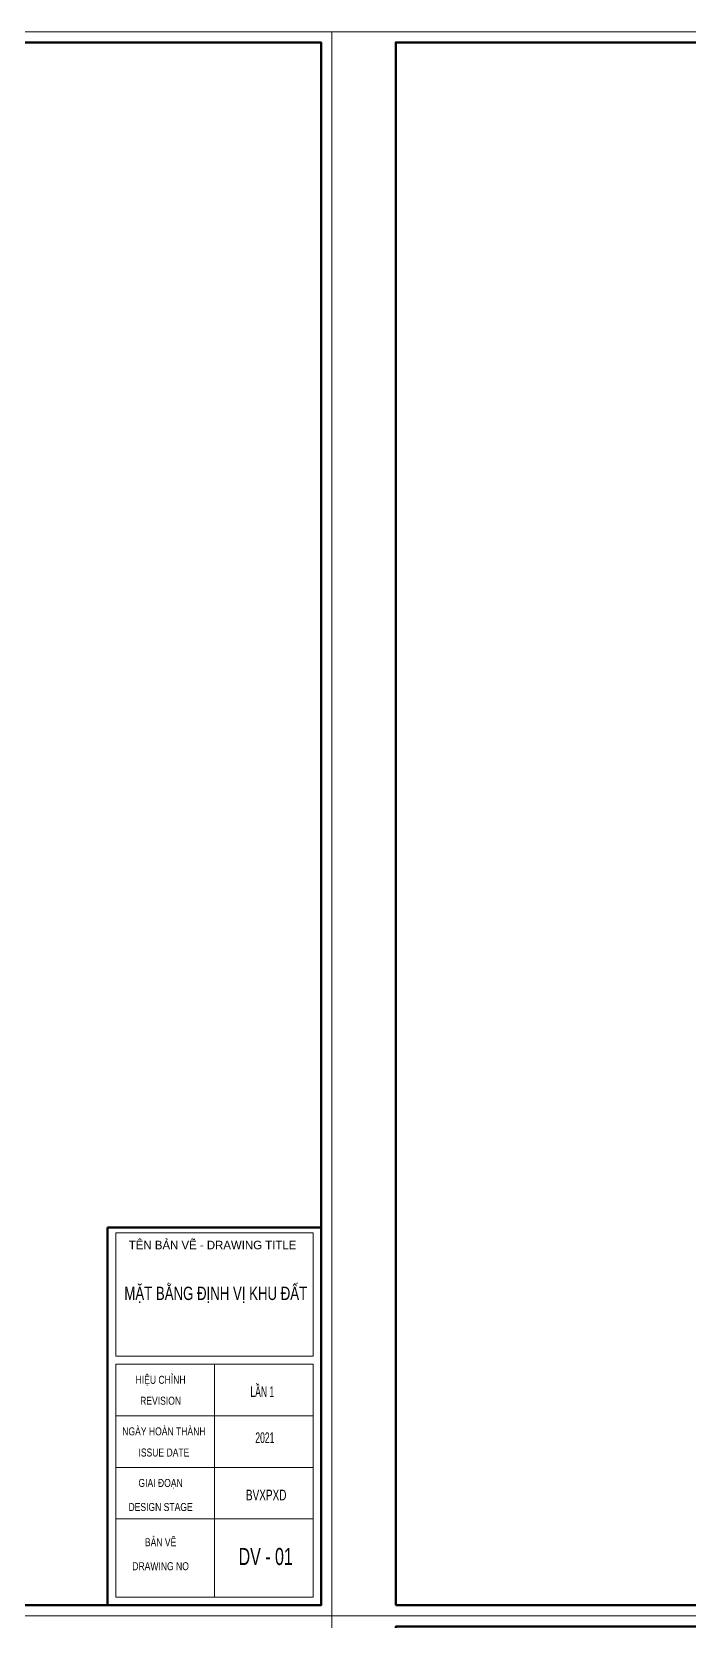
# Model space of a CAD drawing. Header units: millimetres. Extents: x 596422 to 1674380, y -367470 to 58862.
# Drawn here: x 815632 to 821793, y -17263 to -2363 of the extents above; entities that cross this region are included whole.
import ezdxf
from ezdxf.enums import TextEntityAlignment as Align

# ---------------------------------------------------------------- set-up
doc = ezdxf.new("R2010")
doc.units = ezdxf.units.MM
doc.header["$LTSCALE"] = 600
doc.header["$MEASUREMENT"] = 0
doc.layers.get('0').update_dxf_attribs({"lineweight": 0})
doc.layers.get('Defpoints').update_dxf_attribs({"lineweight": 0})
doc.layers.add('Khungten_LCDI', color=7, linetype='Continuous')
doc.layers.add('Kichthuoc', color=9, linetype='Continuous')
doc.styles.add('Khungten', font='VHAVAN.TTF', dxfattribs={"width": 0.9, "height": 5000})
doc.styles.add('Title', font='VHAVAN.TTF', dxfattribs={"width": 0.8})

# ---------------------------------------------------------------- blocks, each defined once
blk = doc.blocks.new('LCDI-new')
at = {"layer": 'Defpoints', "lineweight": 0}
blk.add_lwpolyline([(-1626044.71, 488105.01), (-1626044.71, 488402.01), (-1625624.71, 488402.01), (-1625624.71, 488105.01)], close=True, dxfattribs=at)
at = {"layer": 'Khungten_LCDI', "color": 5, "lineweight": 25}
blk.add_line((-1625626.71, 488107.01), (-1625626.71, 488400.01), dxfattribs=at)
at = {"layer": 'Khungten_LCDI', "color": 5, "lineweight": 60}
for p, q in [((-1625666.71, 488177.85), (-1625666.71, 488107.01)), ((-1625626.71, 488177.85), (-1625666.71, 488177.85))]:
    blk.add_line(p, q, dxfattribs=at)
at = {"layer": 'Khungten_LCDI', "color": 9, "lineweight": 15}
for p, q in [((-1625646.71, 488152.18), (-1625646.71, 488108.51)), ((-1625628.21, 488142.51), (-1625665.21, 488142.51)), ((-1625628.21, 488132.84), (-1625665.21, 488132.84)), ((-1625628.21, 488123.18), (-1625665.21, 488123.18))]:
    blk.add_line(p, q, dxfattribs=at)
at = {"layer": 'Khungten_LCDI', "color": 5, "lineweight": 60}
blk.add_lwpolyline([(-1626032.71, 488107.01), (-1626032.71, 488400.01), (-1625626.71, 488400.01), (-1625626.71, 488107.01)], close=True, dxfattribs=at)
at = {"layer": 'Khungten_LCDI', "color": 9, "lineweight": 15}
for points in [[(-1625665.21, 488153.68), (-1625628.21, 488153.68), (-1625628.21, 488176.84), (-1625665.21, 488176.84)], [(-1625665.21, 488108.51), (-1625628.21, 488108.51), (-1625628.21, 488152.18), (-1625665.21, 488152.18)]]:
    blk.add_lwpolyline(points, close=True, dxfattribs=at)
at = {"color": 7, "style": 'Khungten'}
blk.add_text('tªn b¶n vÏ - drawing title', height=1.6, dxfattribs=at).set_placement((-1625647.05, 488173.74), align=Align.CENTER)
at = {"color": 7}
for s, height, style, width, p in [('hiÖu chØnh', 1.5, 'Khungten', 0.8, (-1625656.79, 488148.52)), ('revision', 1.5, 'Khungten', 0.8, (-1625656.79, 488144.6)), ('ngµy hoµn thµnh', 1.5, 'Khungten', 0.8, (-1625656.17, 488138.85)), ('issue date', 1.5, 'Khungten', 0.8, (-1625656.17, 488134.89)), ('giai ®o¹n', 1.5, 'Khungten', 0.8, (-1625656.79, 488129.18)), ('BVxpxd', 2, 'Title', 0.7, (-1625637, 488126.67)), ('design stage', 1.5, 'Khungten', 0.8, (-1625656.79, 488124.68)), ('b¶n vÏ', 1.5, 'Khungten', 0.8, (-1625656.79, 488118.07)), ('drawing nO', 1.5, 'Khungten', 0.8, (-1625656.79, 488113.57))]:
    blk.add_text(s, height=height, dxfattribs=dict(at, style=style, width=width)).set_placement(p, align=Align.CENTER)
at = {"color": 2, "style": 'Title', "width": 1.824646}
for tag, p, p2 in [('TENBANVE1', (-1625663.58, 488164.65), (-1625629.32, 488164.65)), ('TENBANVE2', (-1625663.58, 488157.89), (-1625629.32, 488157.89))]:
    blk.add_attdef(tag, text='', height=2.5, dxfattribs=at).set_placement(p, p2, align=Align.FIT)
at = {"color": 7, "style": 'Khungten', "width": 0.8}
for tag, p in [('REVISION', (-1625637.72, 488146.05)), ('NGAYHT', (-1625637.25, 488137.42))]:
    blk.add_attdef(tag, text='', height=2, dxfattribs=at).set_placement(p, align=Align.CENTER)
at = {"color": 2, "style": 'Title', "width": 0.7}
blk.add_attdef('SOBANVE', text='', height=2.5, dxfattribs=at).set_placement((-1625637.09, 488114.55), align=Align.CENTER)

msp = doc.modelspace()

# ---------------------------------------------------------------- block references
at = {"layer": 'Kichthuoc'}
ref = msp.add_blockref('LCDI-new', (82099678.8, -24422463), dxfattribs=dict(at, xscale=50.00000000005321, yscale=50.00000000005321, zscale=50.00000000005321))
ref.add_attrib('TENBANVE', 'mÆt b»ng ®Þnh vÞ khu ®Êt', dxfattribs={"layer": '0', "color": 4, "height": 125, "style": 'Title', "width": 0.741883}).set_placement((816499.6, -14251.5), (818212.9, -14251.5), align=Align.FIT)
ref.add_attrib('SOBANVE', 'dv - 01', dxfattribs={"layer": '0', "color": 4, "height": 160, "style": 'Title', "width": 0.7}).set_placement((817824.3, -16735.6), align=Align.CENTER)
ref.add_attrib('TYLE', 'lÇn 1', dxfattribs={"layer": '0', "color": 4, "height": 100, "style": 'Khungten', "width": 0.6}).set_placement((817792.7, -15160.7), align=Align.CENTER)
ref.add_attrib('NGAYHT', '2021', dxfattribs={"layer": '0', "color": 4, "height": 100, "style": 'Khungten', "width": 0.6}).set_placement((817816.3, -15592.2), align=Align.CENTER)
at = {"layer": 'Kichthuoc', "xscale": 50.00000000005321, "yscale": 50.00000000005321, "zscale": 50.00000000005321}
for p in [(82120678.8, -24422463), (82120678.8, -24437313)]:
    msp.add_blockref('LCDI-new', p, dxfattribs=at)

doc.saveas('drawing.dxf')
